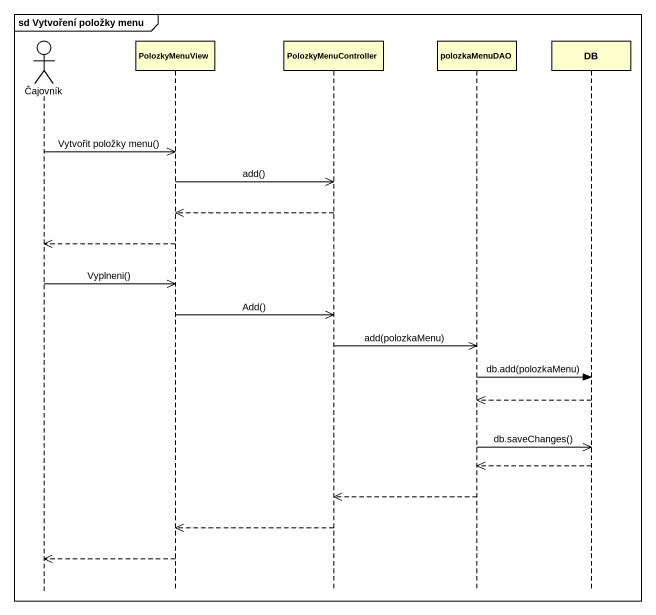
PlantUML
@startuml
mainframe sd Vytvoření položky menu
hide footbox
actor Čajovník
participant PolozkyMenuView
participant PolozkyMenuController
participant polozkaMenuDAO
participant DB

Čajovník ->> PolozkyMenuView : Vytvořit položky menu()
PolozkyMenuView ->> PolozkyMenuController : add()
PolozkyMenuController -->> PolozkyMenuView
PolozkyMenuView -->> Čajovník
Čajovník ->> PolozkyMenuView : Vyplneni()
PolozkyMenuView ->> PolozkyMenuController : Add()
PolozkyMenuController ->> polozkaMenuDAO : add(polozkaMenu)
polozkaMenuDAO -> DB : db.add(polozkaMenu)
DB -->> polozkaMenuDAO
polozkaMenuDAO ->> DB : db.saveChanges()
DB -->> polozkaMenuDAO
polozkaMenuDAO -->> PolozkyMenuController
PolozkyMenuController -->> PolozkyMenuView
PolozkyMenuView -->> Čajovník
@enduml
